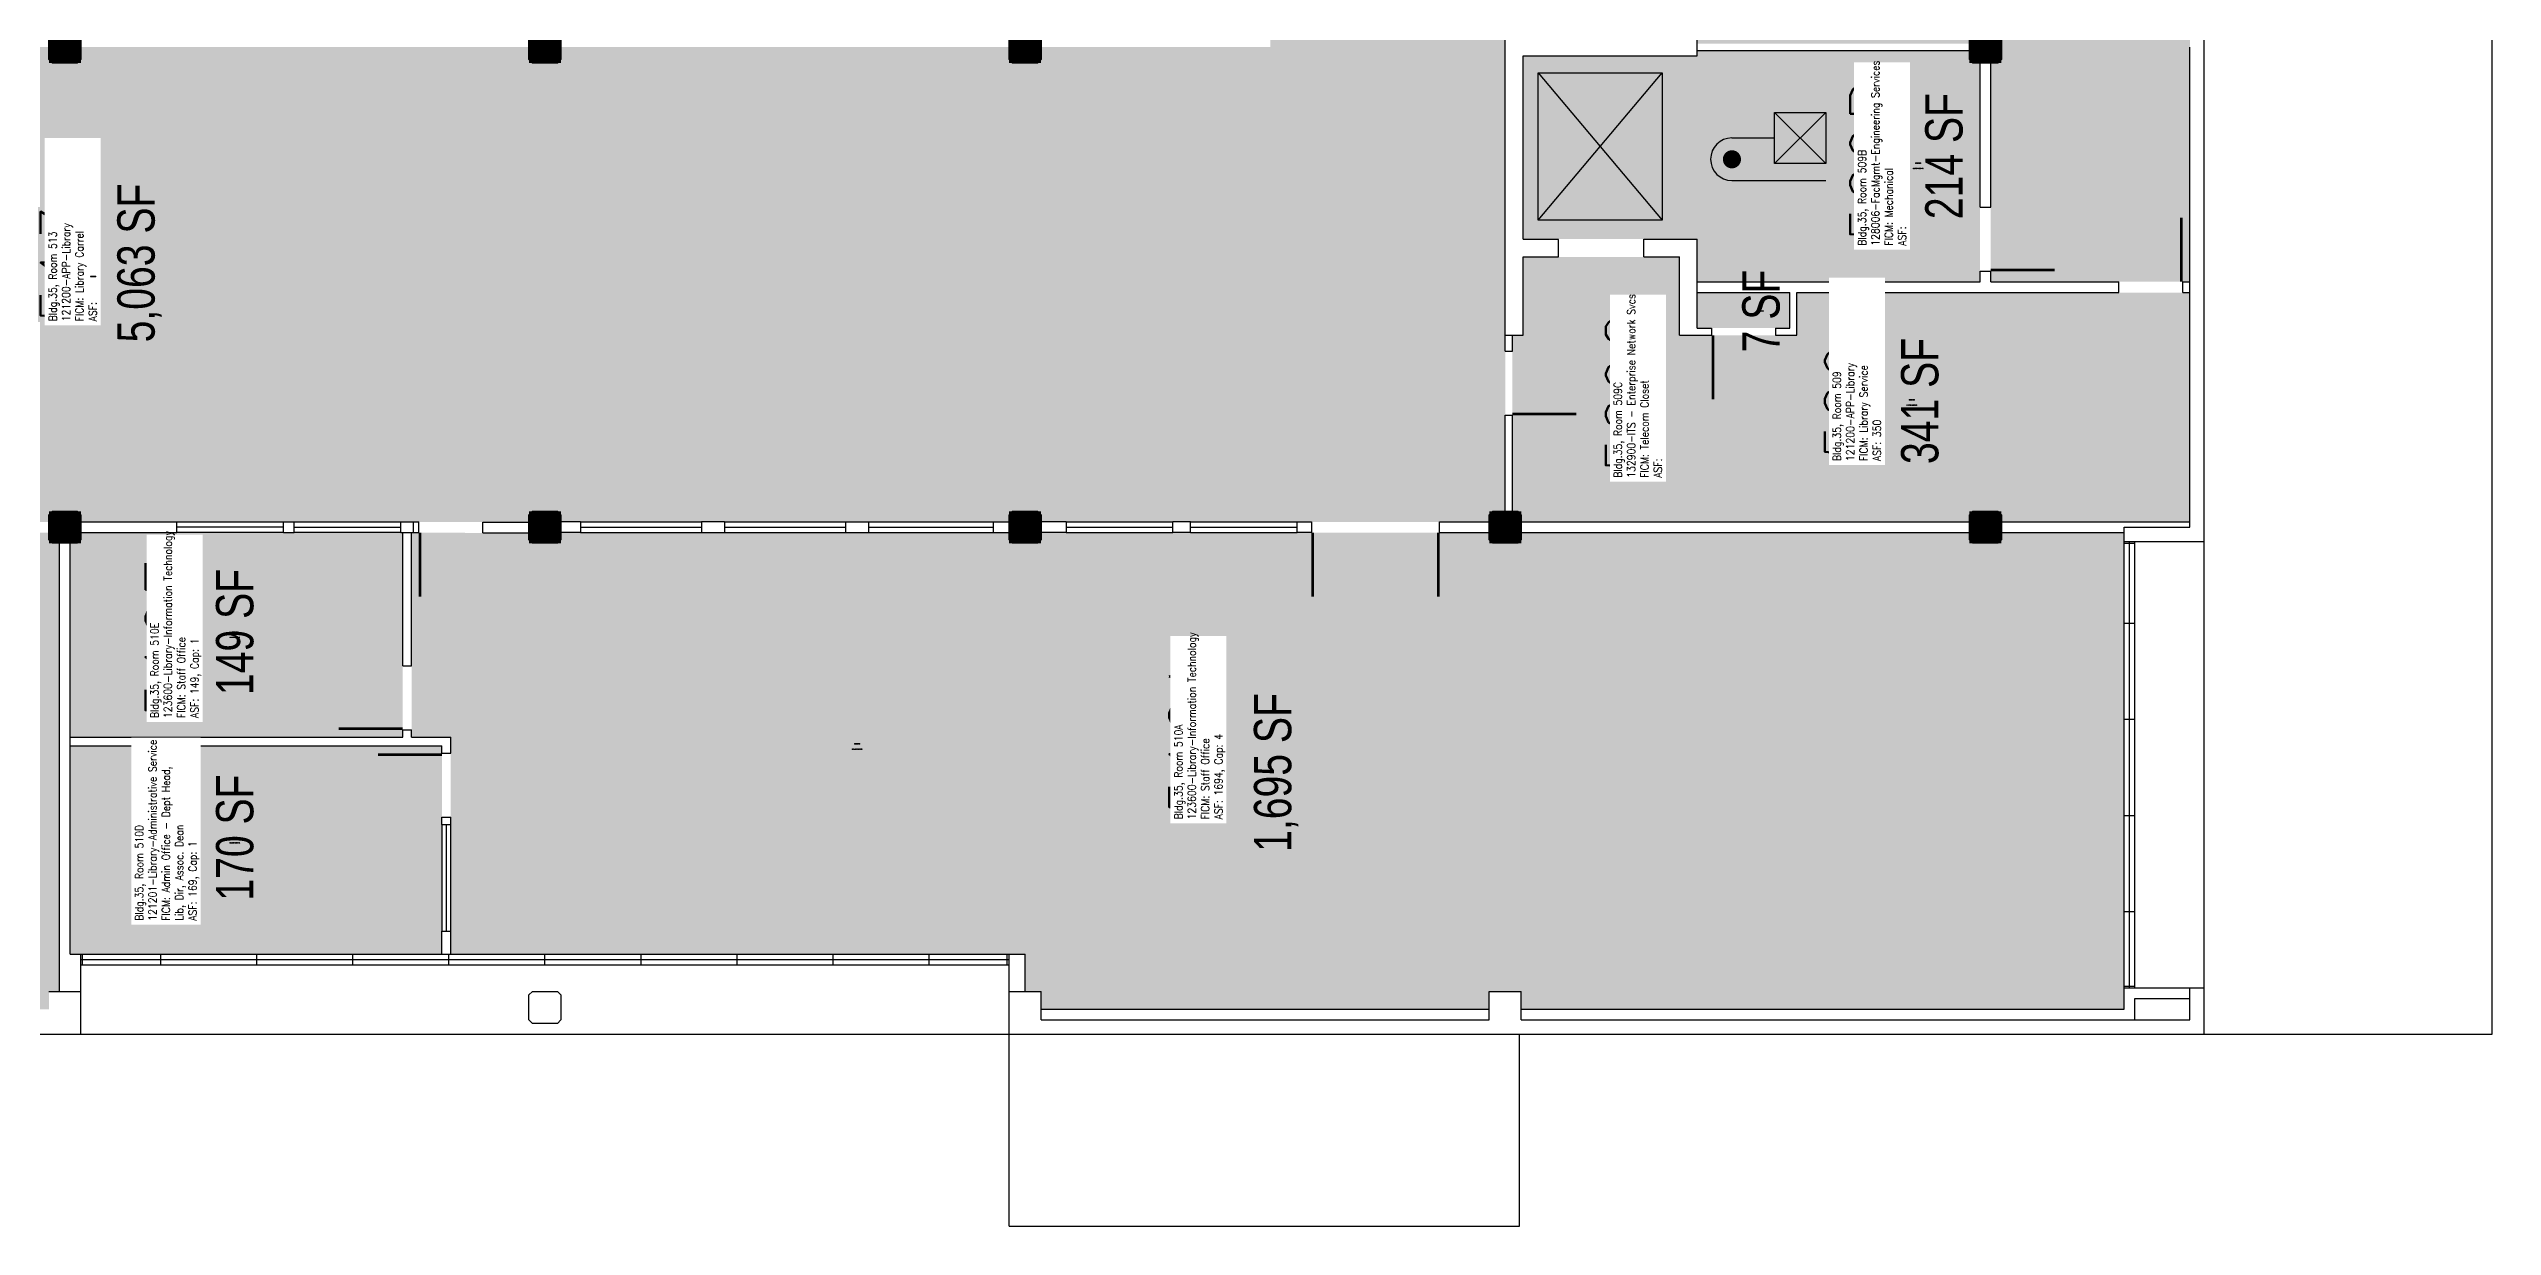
# Model space of a CAD drawing. Header units: inches. Extents: x 0 to 3255, y 0 to 2553.
# Drawn here: x 1881 to 3255, y 147 to 809 of the extents above; entities that cross this region are included whole.
import ezdxf
from ezdxf.enums import TextEntityAlignment as Align

# ---------------------------------------------------------------- set-up
doc = ezdxf.new("R2010")
doc.units = ezdxf.units.IN
doc.header["$LTSCALE"] = 10
doc.header["$MEASUREMENT"] = 0
doc.layers.get('0').update_dxf_attribs({"linetype": 'CONTINUOUS'})
for name, color, linetype in [('A-DOOR', 2, 'CONTINUOUS'), ('A-FLOR', 3, 'CONTINUOUS'), ('A-GLAZ', 1, 'CONTINUOUS'), ('A-GLAZ-SILL', 2, 'CONTINUOUS'), ('A-IDEN-CNUM', 7, 'CONTINUOUS'), ('A-IDEN-ICON', 4, 'CONTINUOUS'), ('A-IDEN-RNUM', 7, 'CONTINUOUS'), ('A-IDEN-SNUM', 4, 'CONTINUOUS'), ('A-IDEN-VNUM', 4, 'CONTINUOUS'), ('A-ROOF', 2, 'CONTINUOUS'), ('A-SWAL', 5, 'CONTINUOUS'), ('A-WALL', 5, 'CONTINUOUS'), ('A-WALL-PATT', 7, 'CONTINUOUS'), ('AREA-TEXT', 3, 'CONTINUOUS'), ('Rooms-Category-Color', 7, 'CONTINUOUS'), ('Rooms-College-Color', 7, 'CONTINUOUS'), ('Rooms-Department-Color', 7, 'CONTINUOUS'), ('Rooms-Division-Color', 7, 'CONTINUOUS'), ('Rooms-Information', 7, 'CONTINUOUS')]:
    doc.layers.add(name, color=color, linetype=linetype)
doc.styles.add('AREA', font='arial.ttf', dxfattribs={"width": 0.75, "height": 21})
doc.styles.add('ROOMSNUMBER', font='TXT.SHX', dxfattribs={"height": 0.03})
doc.styles.add('ROOMVNUMBER', font='simplex.shx', dxfattribs={"width": 0.85})

# ---------------------------------------------------------------- blocks, each defined once
blk = doc.blocks.new('CPELEV')
for p, q in [((-0.035, 0.03), (-0.035, -0.08)), ((0.015, 0.03), (0.015, -0.02)), ((0.045, -0.08), (-0.015, -0.02)), ((-0.015, -0.08), (0.045, -0.02)), ((-0.015, -0.02), (0.045, -0.02)), ((-0.015, -0.08), (-0.015, -0.02)), ((0.045, -0.02), (0.045, -0.08)), ((0.045, -0.08), (-0.015, -0.08))]:
    blk.add_line(p, q)
at = {"const_width": 0.0106}
blk.add_lwpolyline([(-0.0153, 0.03, 1), (-0.0047, 0.03, 1)], format="xyb", close=True, dxfattribs=at)
blk.add_arc((-0.01, 0.03), 0.025, 0, 180)
blk = doc.blocks.new('COL')
at = {"layer": 'A-SWAL'}
blk.add_lwpolyline([(9, 7), (9, -7), (7, -9), (-7, -9), (-9, -7), (-9, 7), (-7, 9), (7, 9)], close=True, dxfattribs=at)
at = {"layer": 'A-WALL-PATT', "const_width": 18}
blk.add_lwpolyline([(0, 9), (0, -9)], dxfattribs=at)

msp = doc.modelspace()

# ---------------------------------------------------------------- hatches: boundary and pattern name
at = {"layer": 'Rooms-Category-Color', "true_color": 0xadadad}
for points in [[(2706, 1635), (2706, 1881), (2961, 1881), (2979, 1881), (2979, 1887), (3085, 1887), (3085, 1635), (3085, 1341), (3085, 810), (3085, 678), (3081, 678), (3045, 678), (2973, 678), (2973, 684), (2973, 720), (2973, 812), (2808, 812), (2808, 972), (2798, 972), (2798, 962), (2798, 815), (2710, 815), (2706, 815), (2706, 1458), (2710, 1458), (2710, 1468), (2710, 1610), (2808, 1610), (2808, 1627), (2808, 1633), (2808, 1635), (2710, 1635)], [(2808, 808), (2967, 808), (2967, 720), (2967, 684), (2967, 678), (2808, 678), (2808, 702), (2798, 702), (2778, 702), (2730, 702), (2710, 702), (2710, 805), (2798, 805), (2808, 805)], [(2808, 652), (2860, 652), (2860, 672), (2808, 672)]]:
    msp.add_hatch(color=253, dxfattribs=at).paths.add_polyline_path(points)
at = {"layer": 'Rooms-Category-Color', "true_color": 0x99d7b2}
for points in [[(810, 1078), (648, 1078), (636, 1078), (590, 1078), (590, 1089), (588, 1089), (552, 1089), (495, 1089), (495, 1078), (489, 1078), (487, 1078), (485, 1078), (449, 1078), (438, 1078), (432, 1078), (402, 1078), (396, 1078), (378, 1078), (378, 1044), (378, 1026), (378, 996), (378, 990), (378, 972), (431, 972), (467, 972), (810, 972), (810, 816.1), (810, 789), (810, 753), (810, 543), (1083, 543), (1185, 543), (1191, 543), (1470, 543), (1506, 543), (1611, 543), (1617, 543), (1629, 543), (1631, 543), (1632, 543), (1667, 543), (1668, 543), (1790, 543), (1826, 543), (1881, 543), (1881, 549), (1899, 549), (1899, 543), (2151, 543), (2151, 549), (2169, 549), (2169, 543), (2421, 543), (2421, 549), (2439, 549), (2439, 543), (2691, 543), (2691, 549), (2700, 549), (2700, 603), (2700, 611), (2700, 613), (2700, 639), (2700, 647), (2700, 648), (2700, 649), (2700, 672), (2700, 678), (2700, 815), (2700, 972), (2700, 1458), (2700, 1620), (2700, 1650), (2568, 1650), (2568, 810), (2460, 810), (2433, 810), (2427, 810), (2352, 810), (2328, 810), (2325, 810), (2322, 810), (2319, 810), (2316, 810), (2223, 810), (2163, 810), (2157, 810), (2055, 810), (2049, 810), (1893, 810), (1887, 810), (1881, 810), (1629, 810), (1623, 810), (1623, 678), (1623, 672), (1617, 672), (1611, 672), (1575, 672), (1509, 672), (1395, 672), (1359, 672), (1350, 672), (1341, 672), (1324.3, 672), (1305, 672), (1185, 672), (1125, 672), (1089, 672), (1077, 672), (1023, 672), (915, 672), (915, 816), (915, 821), (915, 857), (915, 1034), (915, 1070), (915, 1083), (1050, 1083), (1050, 1566), (1050, 1650), (810, 1650), (810, 1461), (810, 1458), (810, 1404), (810, 1368), (810, 1350), (810, 1305.5), (810, 1263.5), (810, 1188.6), (810, 1146.6)], [(3085, 672), (3081, 672), (2864, 672), (2864, 648), (2798, 648), (2798, 692), (2778, 692), (2730, 692), (2710, 692), (2710, 648), (2704, 648), (2704, 639), (2704, 603), (2704, 549), (2707, 549), (2709, 547), (2709, 543), (2808, 543), (2961, 543), (2961, 547), (2963, 549), (2977, 549), (2979, 547), (2979, 543), (3085, 543)], [(1887, 531), (1883, 531), (1881, 533), (1881, 537), (1826, 537), (1790, 537), (1785, 537), (1779, 537), (1668, 537), (1667, 537), (1632, 537), (1631, 537), (1629, 537), (1623, 537), (1617, 537), (1611, 537), (1506, 537), (1470, 537), (1407, 537), (1407, 447), (1518.5, 447), (1518.5, 300), (1615, 300), (1623, 300), (1623, 279), (1625, 279), (1629, 279), (1629, 269), (1779, 269), (1785, 269), (1881, 269), (1881, 279), (1887, 279), (1887, 299)]]:
    msp.add_hatch(color=253, dxfattribs=at).paths.add_polyline_path(points)
at = {"layer": 'Rooms-Category-Color', "true_color": 0xfa9ba3}
for points in [[(2080, 537), (1899, 537), (1899, 533), (1897, 531), (1893, 531), (1893, 422), (2080, 422)], [(2709, 279), (2709, 269), (3048, 269), (3048, 281), (3048, 532), (3048, 537), (2979, 537), (2979, 533), (2977, 531), (2963, 531), (2961, 533), (2961, 537), (2709, 537), (2709, 533), (2707, 531), (2693, 531), (2691, 533), (2691, 537), (2655, 537), (2550, 537), (2439, 537), (2439, 533), (2437, 531), (2423, 531), (2421, 533), (2421, 537), (2169, 537), (2169, 533), (2167, 531), (2153, 531), (2151, 533), (2151, 536.8), (2125.1, 536.8), (2089.1, 537), (2085, 537), (2085, 462), (2085, 426), (2085, 422), (2107, 422), (2107, 413), (2107, 377), (2107, 372.9), (2107, 312.9), (2107, 300), (2421, 300), (2430, 300), (2430, 279), (2439, 279), (2439, 269), (2691, 269), (2691, 279)], [(2102, 417), (1893, 417), (1893, 300), (2102, 300)]]:
    msp.add_hatch(color=241, dxfattribs=at).paths.add_polyline_path(points)
at = {"layer": 'Rooms-College-Color', "true_color": 0xadadad}
for points in [[(2706, 1635), (2706, 1881), (2961, 1881), (2979, 1881), (2979, 1887), (3085, 1887), (3085, 1635), (3085, 1341), (3085, 810), (3085, 678), (3081, 678), (3045, 678), (2973, 678), (2973, 684), (2973, 720), (2973, 812), (2808, 812), (2808, 972), (2798, 972), (2798, 962), (2798, 815), (2710, 815), (2706, 815), (2706, 1458), (2710, 1458), (2710, 1468), (2710, 1610), (2808, 1610), (2808, 1627), (2808, 1633), (2808, 1635), (2710, 1635)], [(810, 1078), (648, 1078), (636, 1078), (590, 1078), (590, 1089), (588, 1089), (552, 1089), (495, 1089), (495, 1078), (489, 1078), (487, 1078), (485, 1078), (449, 1078), (438, 1078), (432, 1078), (402, 1078), (396, 1078), (378, 1078), (378, 1044), (378, 1026), (378, 996), (378, 990), (378, 972), (431, 972), (467, 972), (810, 972), (810, 816.1), (810, 789), (810, 753), (810, 543), (1083, 543), (1185, 543), (1191, 543), (1470, 543), (1506, 543), (1611, 543), (1617, 543), (1629, 543), (1631, 543), (1632, 543), (1667, 543), (1668, 543), (1790, 543), (1826, 543), (1881, 543), (1881, 549), (1899, 549), (1899, 543), (2151, 543), (2151, 549), (2169, 549), (2169, 543), (2421, 543), (2421, 549), (2439, 549), (2439, 543), (2691, 543), (2691, 549), (2700, 549), (2700, 603), (2700, 611), (2700, 613), (2700, 639), (2700, 647), (2700, 648), (2700, 649), (2700, 672), (2700, 678), (2700, 815), (2700, 972), (2700, 1458), (2700, 1620), (2700, 1650), (2568, 1650), (2568, 810), (2460, 810), (2433, 810), (2427, 810), (2352, 810), (2328, 810), (2325, 810), (2322, 810), (2319, 810), (2316, 810), (2223, 810), (2163, 810), (2157, 810), (2055, 810), (2049, 810), (1893, 810), (1887, 810), (1881, 810), (1629, 810), (1623, 810), (1623, 678), (1623, 672), (1617, 672), (1611, 672), (1575, 672), (1509, 672), (1395, 672), (1359, 672), (1350, 672), (1341, 672), (1324.3, 672), (1305, 672), (1185, 672), (1125, 672), (1089, 672), (1077, 672), (1023, 672), (915, 672), (915, 816), (915, 821), (915, 857), (915, 1034), (915, 1070), (915, 1083), (1050, 1083), (1050, 1566), (1050, 1650), (810, 1650), (810, 1461), (810, 1458), (810, 1404), (810, 1368), (810, 1350), (810, 1305.5), (810, 1263.5), (810, 1188.6), (810, 1146.6)], [(2808, 808), (2967, 808), (2967, 720), (2967, 684), (2967, 678), (2808, 678), (2808, 702), (2798, 702), (2778, 702), (2730, 702), (2710, 702), (2710, 805), (2798, 805), (2808, 805)], [(2808, 652), (2860, 652), (2860, 672), (2808, 672)]]:
    msp.add_hatch(color=253, dxfattribs=at).paths.add_polyline_path(points)
at = {"layer": 'Rooms-College-Color', "true_color": 0x80bc67}
for points in [[(3085, 672), (3081, 672), (2864, 672), (2864, 648), (2798, 648), (2798, 692), (2778, 692), (2730, 692), (2710, 692), (2710, 648), (2704, 648), (2704, 639), (2704, 603), (2704, 549), (2707, 549), (2709, 547), (2709, 543), (2808, 543), (2961, 543), (2961, 547), (2963, 549), (2977, 549), (2979, 547), (2979, 543), (3085, 543)], [(1887, 531), (1883, 531), (1881, 533), (1881, 537), (1826, 537), (1790, 537), (1785, 537), (1779, 537), (1668, 537), (1667, 537), (1632, 537), (1631, 537), (1629, 537), (1623, 537), (1617, 537), (1611, 537), (1506, 537), (1470, 537), (1407, 537), (1407, 447), (1518.5, 447), (1518.5, 300), (1615, 300), (1623, 300), (1623, 279), (1625, 279), (1629, 279), (1629, 269), (1779, 269), (1785, 269), (1881, 269), (1881, 279), (1887, 279), (1887, 299)], [(2080, 537), (1899, 537), (1899, 533), (1897, 531), (1893, 531), (1893, 422), (2080, 422)], [(2709, 279), (2709, 269), (3048, 269), (3048, 281), (3048, 532), (3048, 537), (2979, 537), (2979, 533), (2977, 531), (2963, 531), (2961, 533), (2961, 537), (2709, 537), (2709, 533), (2707, 531), (2693, 531), (2691, 533), (2691, 537), (2655, 537), (2550, 537), (2439, 537), (2439, 533), (2437, 531), (2423, 531), (2421, 533), (2421, 537), (2169, 537), (2169, 533), (2167, 531), (2153, 531), (2151, 533), (2151, 536.8), (2125.1, 536.8), (2089.1, 537), (2085, 537), (2085, 462), (2085, 426), (2085, 422), (2107, 422), (2107, 413), (2107, 377), (2107, 372.9), (2107, 312.9), (2107, 300), (2421, 300), (2430, 300), (2430, 279), (2439, 279), (2439, 269), (2691, 269), (2691, 279)], [(2102, 417), (1893, 417), (1893, 300), (2102, 300)]]:
    msp.add_hatch(color=83, dxfattribs=at).paths.add_polyline_path(points)
at = {"layer": 'Rooms-Department-Color', "true_color": 0xacacac}
for points in [[(2706, 1635), (2706, 1881), (2961, 1881), (2979, 1881), (2979, 1887), (3085, 1887), (3085, 1635), (3085, 1341), (3085, 810), (3085, 678), (3081, 678), (3045, 678), (2973, 678), (2973, 684), (2973, 720), (2973, 812), (2808, 812), (2808, 972), (2798, 972), (2798, 962), (2798, 815), (2710, 815), (2706, 815), (2706, 1458), (2710, 1458), (2710, 1468), (2710, 1610), (2808, 1610), (2808, 1627), (2808, 1633), (2808, 1635), (2710, 1635)], [(2808, 808), (2967, 808), (2967, 720), (2967, 684), (2967, 678), (2808, 678), (2808, 702), (2798, 702), (2778, 702), (2730, 702), (2710, 702), (2710, 805), (2798, 805), (2808, 805)], [(2808, 652), (2860, 652), (2860, 672), (2808, 672)]]:
    msp.add_hatch(color=253, dxfattribs=at).paths.add_polyline_path(points)
at = {"layer": 'Rooms-Department-Color', "true_color": 0x62f98f}
for points in [[(810, 1078), (648, 1078), (636, 1078), (590, 1078), (590, 1089), (588, 1089), (552, 1089), (495, 1089), (495, 1078), (489, 1078), (487, 1078), (485, 1078), (449, 1078), (438, 1078), (432, 1078), (402, 1078), (396, 1078), (378, 1078), (378, 1044), (378, 1026), (378, 996), (378, 990), (378, 972), (431, 972), (467, 972), (810, 972), (810, 816.1), (810, 789), (810, 753), (810, 543), (1083, 543), (1185, 543), (1191, 543), (1470, 543), (1506, 543), (1611, 543), (1617, 543), (1629, 543), (1631, 543), (1632, 543), (1667, 543), (1668, 543), (1790, 543), (1826, 543), (1881, 543), (1881, 549), (1899, 549), (1899, 543), (2151, 543), (2151, 549), (2169, 549), (2169, 543), (2421, 543), (2421, 549), (2439, 549), (2439, 543), (2691, 543), (2691, 549), (2700, 549), (2700, 603), (2700, 611), (2700, 613), (2700, 639), (2700, 647), (2700, 648), (2700, 649), (2700, 672), (2700, 678), (2700, 815), (2700, 972), (2700, 1458), (2700, 1620), (2700, 1650), (2568, 1650), (2568, 810), (2460, 810), (2433, 810), (2427, 810), (2352, 810), (2328, 810), (2325, 810), (2322, 810), (2319, 810), (2316, 810), (2223, 810), (2163, 810), (2157, 810), (2055, 810), (2049, 810), (1893, 810), (1887, 810), (1881, 810), (1629, 810), (1623, 810), (1623, 678), (1623, 672), (1617, 672), (1611, 672), (1575, 672), (1509, 672), (1395, 672), (1359, 672), (1350, 672), (1341, 672), (1324.3, 672), (1305, 672), (1185, 672), (1125, 672), (1089, 672), (1077, 672), (1023, 672), (915, 672), (915, 816), (915, 821), (915, 857), (915, 1034), (915, 1070), (915, 1083), (1050, 1083), (1050, 1566), (1050, 1650), (810, 1650), (810, 1461), (810, 1458), (810, 1404), (810, 1368), (810, 1350), (810, 1305.5), (810, 1263.5), (810, 1188.6), (810, 1146.6)], [(3085, 672), (3081, 672), (2864, 672), (2864, 648), (2798, 648), (2798, 692), (2778, 692), (2730, 692), (2710, 692), (2710, 648), (2704, 648), (2704, 639), (2704, 603), (2704, 549), (2707, 549), (2709, 547), (2709, 543), (2808, 543), (2961, 543), (2961, 547), (2963, 549), (2977, 549), (2979, 547), (2979, 543), (3085, 543)], [(1887, 531), (1883, 531), (1881, 533), (1881, 537), (1826, 537), (1790, 537), (1785, 537), (1779, 537), (1668, 537), (1667, 537), (1632, 537), (1631, 537), (1629, 537), (1623, 537), (1617, 537), (1611, 537), (1506, 537), (1470, 537), (1407, 537), (1407, 447), (1518.5, 447), (1518.5, 300), (1615, 300), (1623, 300), (1623, 279), (1625, 279), (1629, 279), (1629, 269), (1779, 269), (1785, 269), (1881, 269), (1881, 279), (1887, 279), (1887, 299)], [(2080, 537), (1899, 537), (1899, 533), (1897, 531), (1893, 531), (1893, 422), (2080, 422)], [(2709, 279), (2709, 269), (3048, 269), (3048, 281), (3048, 532), (3048, 537), (2979, 537), (2979, 533), (2977, 531), (2963, 531), (2961, 533), (2961, 537), (2709, 537), (2709, 533), (2707, 531), (2693, 531), (2691, 533), (2691, 537), (2655, 537), (2550, 537), (2439, 537), (2439, 533), (2437, 531), (2423, 531), (2421, 533), (2421, 537), (2169, 537), (2169, 533), (2167, 531), (2153, 531), (2151, 533), (2151, 536.8), (2125.1, 536.8), (2089.1, 537), (2085, 537), (2085, 462), (2085, 426), (2085, 422), (2107, 422), (2107, 413), (2107, 377), (2107, 372.9), (2107, 312.9), (2107, 300), (2421, 300), (2430, 300), (2430, 279), (2439, 279), (2439, 269), (2691, 269), (2691, 279)], [(2102, 417), (1893, 417), (1893, 300), (2102, 300)]]:
    msp.add_hatch(color=91, dxfattribs=at).paths.add_polyline_path(points)
at = {"layer": 'Rooms-Division-Color', "true_color": 0xadadad}
for points in [[(2706, 1635), (2706, 1881), (2961, 1881), (2979, 1881), (2979, 1887), (3085, 1887), (3085, 1635), (3085, 1341), (3085, 810), (3085, 678), (3081, 678), (3045, 678), (2973, 678), (2973, 684), (2973, 720), (2973, 812), (2808, 812), (2808, 972), (2798, 972), (2798, 962), (2798, 815), (2710, 815), (2706, 815), (2706, 1458), (2710, 1458), (2710, 1468), (2710, 1610), (2808, 1610), (2808, 1627), (2808, 1633), (2808, 1635), (2710, 1635)], [(2808, 808), (2967, 808), (2967, 720), (2967, 684), (2967, 678), (2808, 678), (2808, 702), (2798, 702), (2778, 702), (2730, 702), (2710, 702), (2710, 805), (2798, 805), (2808, 805)], [(2808, 652), (2860, 652), (2860, 672), (2808, 672)]]:
    msp.add_hatch(color=253, dxfattribs=at).paths.add_polyline_path(points)
at = {"layer": 'Rooms-Division-Color', "true_color": 0x62f98f}
for points in [[(810, 1078), (648, 1078), (636, 1078), (590, 1078), (590, 1089), (588, 1089), (552, 1089), (495, 1089), (495, 1078), (489, 1078), (487, 1078), (485, 1078), (449, 1078), (438, 1078), (432, 1078), (402, 1078), (396, 1078), (378, 1078), (378, 1044), (378, 1026), (378, 996), (378, 990), (378, 972), (431, 972), (467, 972), (810, 972), (810, 816.1), (810, 789), (810, 753), (810, 543), (1083, 543), (1185, 543), (1191, 543), (1470, 543), (1506, 543), (1611, 543), (1617, 543), (1629, 543), (1631, 543), (1632, 543), (1667, 543), (1668, 543), (1790, 543), (1826, 543), (1881, 543), (1881, 549), (1899, 549), (1899, 543), (2151, 543), (2151, 549), (2169, 549), (2169, 543), (2421, 543), (2421, 549), (2439, 549), (2439, 543), (2691, 543), (2691, 549), (2700, 549), (2700, 603), (2700, 611), (2700, 613), (2700, 639), (2700, 647), (2700, 648), (2700, 649), (2700, 672), (2700, 678), (2700, 815), (2700, 972), (2700, 1458), (2700, 1620), (2700, 1650), (2568, 1650), (2568, 810), (2460, 810), (2433, 810), (2427, 810), (2352, 810), (2328, 810), (2325, 810), (2322, 810), (2319, 810), (2316, 810), (2223, 810), (2163, 810), (2157, 810), (2055, 810), (2049, 810), (1893, 810), (1887, 810), (1881, 810), (1629, 810), (1623, 810), (1623, 678), (1623, 672), (1617, 672), (1611, 672), (1575, 672), (1509, 672), (1395, 672), (1359, 672), (1350, 672), (1341, 672), (1324.3, 672), (1305, 672), (1185, 672), (1125, 672), (1089, 672), (1077, 672), (1023, 672), (915, 672), (915, 816), (915, 821), (915, 857), (915, 1034), (915, 1070), (915, 1083), (1050, 1083), (1050, 1566), (1050, 1650), (810, 1650), (810, 1461), (810, 1458), (810, 1404), (810, 1368), (810, 1350), (810, 1305.5), (810, 1263.5), (810, 1188.6), (810, 1146.6)], [(3085, 672), (3081, 672), (2864, 672), (2864, 648), (2798, 648), (2798, 692), (2778, 692), (2730, 692), (2710, 692), (2710, 648), (2704, 648), (2704, 639), (2704, 603), (2704, 549), (2707, 549), (2709, 547), (2709, 543), (2808, 543), (2961, 543), (2961, 547), (2963, 549), (2977, 549), (2979, 547), (2979, 543), (3085, 543)], [(1887, 531), (1883, 531), (1881, 533), (1881, 537), (1826, 537), (1790, 537), (1785, 537), (1779, 537), (1668, 537), (1667, 537), (1632, 537), (1631, 537), (1629, 537), (1623, 537), (1617, 537), (1611, 537), (1506, 537), (1470, 537), (1407, 537), (1407, 447), (1518.5, 447), (1518.5, 300), (1615, 300), (1623, 300), (1623, 279), (1625, 279), (1629, 279), (1629, 269), (1779, 269), (1785, 269), (1881, 269), (1881, 279), (1887, 279), (1887, 299)], [(2080, 537), (1899, 537), (1899, 533), (1897, 531), (1893, 531), (1893, 422), (2080, 422)], [(2709, 279), (2709, 269), (3048, 269), (3048, 281), (3048, 532), (3048, 537), (2979, 537), (2979, 533), (2977, 531), (2963, 531), (2961, 533), (2961, 537), (2709, 537), (2709, 533), (2707, 531), (2693, 531), (2691, 533), (2691, 537), (2655, 537), (2550, 537), (2439, 537), (2439, 533), (2437, 531), (2423, 531), (2421, 533), (2421, 537), (2169, 537), (2169, 533), (2167, 531), (2153, 531), (2151, 533), (2151, 536.8), (2125.1, 536.8), (2089.1, 537), (2085, 537), (2085, 462), (2085, 426), (2085, 422), (2107, 422), (2107, 413), (2107, 377), (2107, 372.9), (2107, 312.9), (2107, 300), (2421, 300), (2430, 300), (2430, 279), (2439, 279), (2439, 269), (2691, 269), (2691, 279)], [(2102, 417), (1893, 417), (1893, 300), (2102, 300)]]:
    msp.add_hatch(color=91, dxfattribs=at).paths.add_polyline_path(points)

# ---------------------------------------------------------------- linework, layer by layer
at = {"layer": 'A-DOOR'}
for points in [[(2973, 684.7, 1.5, 1.5, 0), (3009, 684.7, 0, 0, 0), (3009, 685.5, 0, 0, 0.414214), (2971.5, 720, 0, 0, 0.414214)], [(3080.3, 678, 1.5, 1.5, 0), (3080.3, 714, 0, 0, 0), (3079.5, 714, 0, 0, 0.414214), (3045, 676.5, 0, 0, 0.414214)], [(2816.8, 648, 1.5, 1.5, 0), (2816.8, 612, 0, 0, 0), (2817.5, 612, 0, 0, 0.414214), (2852, 649.5, 0, 0, 0.414214)], [(2704, 603.7, 1.5, 1.5, 0), (2740, 603.7, 0, 0, 0), (2740, 604.5, 0, 0, 0.414214), (2702.5, 639, 0, 0, 0.414214)], [(2089.8, 537, 1.5, 1.5, 0), (2089.8, 501, 0, 0, 0), (2090.5, 501, 0, 0, 0.414214), (2125, 538.5, 0, 0, 0.414214)], [(2591.8, 537, 1.5, 1.5, 0), (2591.8, 501, 0, 0, 0), (2592.5, 501, 0, 0, 0.402069), (2627, 537, 0, 0, 0.414214)], [(2662.3, 537, 1.5, 1.5, 0), (2662.3, 501, 0, 0, 0), (2661.5, 501, 0, 0, -0.402069), (2627, 537, 0, 0, -0.414214)], [(2079.9, 426.7, 1.5, 1.5, 0), (2043.9, 426.7, 0, 0, 0), (2043.9, 427.5, 0, 0, -0.414214), (2081.4, 462, 0, 0, -0.414214)], [(2102, 412.2, 1.5, 1.5, 0), (2066, 412.2, 0, 0, 0), (2066, 411.5, 0, 0, 0.414214), (2103.5, 377, 0, 0, 0.414214)]]:
    msp.add_lwpolyline(points, format="xyseb", dxfattribs=at)
at = {"layer": 'A-FLOR'}
for p, q in [((2718.5, 795.6), (2788.3, 795.6)), ((2718.5, 712.7), (2718.5, 795.6)), ((2718.5, 795.6), (2788.3, 712.7)), ((2718.5, 712.7), (2788.3, 795.6)), ((2788.3, 795.6), (2788.3, 712.7)), ((2788.3, 712.7), (2718.5, 712.7)), ((3093, 281), (3093, 532))]:
    msp.add_line(p, q, dxfattribs=at)
at = {"layer": 'A-GLAZ'}
for p, q in [((2013, 540), (1953, 540)), ((2019, 540), (2079, 540)), ((2180, 540), (2248, 540)), ((2261, 540), (2329, 540)), ((2342, 540), (2412, 540)), ((2453, 540), (2513, 540)), ((2523, 540), (2583, 540)), ((3048, 531), (3054, 531)), ((3051, 281), (3051, 532)), ((3048, 486), (3054, 486)), ((3048, 432), (3054, 432)), ((2104.5, 372.9), (2104.5, 312.9)), ((3048, 378), (3054, 378)), ((3048, 324), (3054, 324)), ((1899, 297), (2421, 297)), ((1900, 294), (1900, 300)), ((1944, 294), (1944, 300)), ((1998, 294), (1998, 300)), ((2052, 294), (2052, 300)), ((2106, 294), (2106, 300)), ((2160, 294), (2160, 300)), ((2214, 294), (2214, 300)), ((2268, 294), (2268, 300)), ((2322, 294), (2322, 300)), ((2376, 294), (2376, 300)), ((2420, 294), (2420, 300)), ((3048, 282), (3054, 282))]:
    msp.add_line(p, q, dxfattribs=at)
at = {"layer": 'A-GLAZ-SILL', "ltscale": 1.5}
for p, q in [((1953, 543), (2013, 543)), ((2013, 537), (1953, 537)), ((2019, 543), (2079, 543)), ((2079, 537), (2019, 537))]:
    msp.add_line(p, q, dxfattribs=at)
at = {"layer": 'A-GLAZ-SILL'}
for p, q in [((2180, 543), (2248, 543)), ((2180, 537), (2248, 537)), ((2261, 543), (2329, 543)), ((2261, 537), (2329, 537)), ((2342, 543), (2412, 543)), ((2342, 537), (2412, 537)), ((2453, 543), (2513, 543)), ((2453, 537), (2513, 537)), ((2523, 543), (2583, 543)), ((2523, 537), (2583, 537)), ((3048, 281), (3048, 532)), ((3054, 281), (3054, 532)), ((2102, 372.9), (2102, 312.9)), ((2107, 312.9), (2107, 372.9)), ((1899, 300), (2421, 300)), ((1899, 294), (2421, 294))]:
    msp.add_line(p, q, dxfattribs=at)
at = {"layer": 'A-ROOF'}
for p, q in [((3255, 255), (3255, 1635)), ((1899, 255), (2422, 255)), ((2421, 147), (2421, 255)), ((2708, 147), (2708, 255)), ((3093, 255), (3255, 255)), ((2421, 147), (2708, 147))]:
    msp.add_line(p, q, dxfattribs=at)
at = {"layer": 'A-WALL'}
for p, q in [((3093, 532), (3093, 1887)), ((2808, 805), (2808, 972)), ((2700, 648), (2700, 815)), ((2710, 702), (2710, 805)), ((2710, 805), (2808, 805)), ((2808, 808), (2961, 808)), ((2967, 720), (2967, 801)), ((2973, 720), (2973, 801)), ((3085, 540), (3085, 810)), ((2967, 720), (2973, 720)), ((2710, 702), (2730, 702)), ((2730, 692), (2730, 701.8)), ((2778, 702), (2808, 702)), ((2778, 692), (2778, 702)), ((2808, 652), (2808, 702)), ((2710, 648), (2710, 692)), ((2710, 692), (2730, 692)), ((2778, 692), (2798, 692)), ((2798, 648), (2798, 692)), ((2808, 678), (2967, 678)), ((2967, 684), (2973, 684)), ((2967, 678), (2967, 684)), ((2973, 678), (2973, 684)), ((2973, 678), (3045, 678)), ((3045, 672), (3045, 678)), ((3081, 672), (3081, 678)), ((3081, 678), (3085, 678)), ((2808, 672), (2860, 672)), ((2860, 652), (2860, 672)), ((2864, 672), (3045, 672)), ((2864, 648), (2864, 672)), ((3081, 672), (3085, 672)), ((2700, 648), (2710, 648)), ((2700, 639), (2700, 648)), ((2704, 639), (2704, 648)), ((2798, 648), (2808, 648)), ((2808, 652), (2816, 652)), ((2808, 648), (2816, 648)), ((2816, 652), (2816, 648)), ((2852, 652), (2852, 648)), ((2852, 652), (2860, 652)), ((2852, 648), (2864, 648)), ((2700, 639), (2704, 639)), ((2700, 603), (2704, 603)), ((2700, 549), (2700, 603)), ((2704, 549), (2704, 603)), ((1899, 543), (1905, 543)), ((1899, 537), (1905, 537)), ((1905, 543), (1953, 543)), ((1905, 537), (1953, 537)), ((1953, 537), (1953, 543)), ((2013, 537), (2013, 543)), ((2013, 543), (2019, 543)), ((2013, 537), (2019, 537)), ((2019, 537), (2019, 543)), ((2079, 537), (2079, 543)), ((2079, 543), (2089.1, 543)), ((2079, 537), (2089.1, 537)), ((2080, 462), (2080, 537)), ((2085, 462), (2085, 537)), ((2086, 537), (2086, 543)), ((2089.1, 537), (2089.1, 543)), ((2125.1, 542.8), (2151, 542.8)), ((2125.1, 536.8), (2125.1, 542.8)), ((2125.1, 536.8), (2151, 536.8)), ((2180, 543), (2169, 543)), ((2180, 537), (2169, 537)), ((2180, 543), (2180, 537)), ((2261, 543), (2248, 543)), ((2248, 543), (2248, 537)), ((2248, 537), (2261, 537)), ((2261, 543), (2261, 537)), ((2329, 543), (2342, 543)), ((2329, 543), (2329, 537)), ((2329, 537), (2342, 537)), ((2342, 543), (2342, 537)), ((2412, 543), (2412, 537)), ((2412, 543), (2421, 543)), ((2412, 537), (2421, 537)), ((2453, 543), (2439, 543)), ((2453, 537), (2439, 537)), ((2453, 543), (2453, 537)), ((2523, 543), (2513, 543)), ((2513, 537), (2513, 543)), ((2523, 537), (2513, 537)), ((2523, 537), (2523, 543)), ((2583, 537), (2583, 543)), ((2583, 543), (2591, 543)), ((2591, 537), (2583, 537)), ((2591, 543), (2591, 537)), ((2663, 537), (2663, 543)), ((2663, 543), (2691, 543)), ((2663, 537), (2691, 537)), ((2709, 543), (2961, 543)), ((2709, 537), (2961, 537)), ((2979, 543), (3085, 543)), ((2979, 537), (3048, 537)), ((3048, 540), (3085, 540)), ((3048, 532), (3048, 540)), ((1887, 279), (1887, 531)), ((1893, 300), (1893, 531)), ((3048, 532), (3093, 532)), ((2080, 462), (2085, 462)), ((2080, 422), (2080, 426)), ((2080, 426), (2085, 426)), ((2085, 422), (2085, 426)), ((1893, 422), (2080, 422)), ((1893, 417), (2102, 417)), ((2085, 422), (2107, 422)), ((2102, 413), (2102, 417)), ((2102, 413), (2107, 413)), ((2107, 413), (2107, 422)), ((2102, 372.9), (2102, 377)), ((2102, 377), (2107, 377)), ((2102, 372.9), (2107, 372.9)), ((2107, 372.9), (2107, 377)), ((2102, 312.9), (2107, 312.9)), ((2102, 300), (2102, 312.9)), ((2107, 300), (2107, 312.9)), ((1887, 279), (1887, 299)), ((1893, 300), (1899, 300)), ((1899, 279), (1899, 300)), ((2421, 279), (2421, 300)), ((2421, 300), (2430, 300)), ((2430, 279), (2430, 300)), ((1881, 279), (1899, 279)), ((1899, 255), (1899, 279)), ((2421, 255), (2421, 279)), ((2421, 279), (2422, 279)), ((2422, 279), (2439, 279)), ((2439, 263), (2439, 279)), ((2691, 279), (2709, 279)), ((2691, 263), (2691, 279)), ((2709, 263), (2709, 279)), ((3048, 281), (3085, 281)), ((3048, 269), (3048, 281)), ((3054, 275), (3085, 275)), ((3054, 263), (3054, 275)), ((3085, 281), (3093, 281)), ((3085, 263), (3085, 281)), ((3093, 255), (3093, 281)), ((2439, 269), (2691, 269)), ((2439, 263), (2691, 263)), ((2709, 269), (3048, 269)), ((2709, 263), (3085, 263)), ((1611, 255), (1899, 255)), ((2421, 255), (3093, 255))]:
    msp.add_line(p, q, dxfattribs=at)
msp.add_lwpolyline([(2169, 277), (2169, 263), (2167, 261), (2153, 261), (2151, 263), (2151, 277), (2153, 279), (2167, 279)], close=True, dxfattribs=at)

# ---------------------------------------------------------------- block references
at = {"xscale": 0.9999999962747097, "yscale": 0.9999999962747097, "zscale": 0.9999999962747097}
for p in [(1890, 810), (2160, 810), (2430, 810), (2970, 810), (1890, 540), (2160, 540), (2430, 540), (2700, 540), (2970, 540)]:
    msp.add_blockref('COL', p, dxfattribs=at)
at = {"layer": 'A-IDEN-ICON', "xscale": 480, "yscale": 480, "zscale": 480, "rotation": 89.99999996931751}
msp.add_blockref('CPELEV', (2841.9, 751.7), dxfattribs=at)

# ---------------------------------------------------------------- texts
at = {"layer": 'A-IDEN-CNUM', "style": 'ROOMSNUMBER'}
for s, p in [('CAD #035-0_0509-0B', (2932.2, 741.8)), ('CAD #035-0_0509-00', (2928.7, 608.7)), ('CAD #035-0_0510-0E', (1985.5, 478.1)), ('CAD #035-0_0510-0A', (2335.6, 415.2)), ('CAD #035-0_0510-0D', (1985.5, 362.5))]:
    msp.add_text(s, height=0.36, rotation=360, dxfattribs=at).set_placement(p, align=Align.MIDDLE_CENTER)
at = {"layer": 'A-IDEN-RNUM', "style": 'ROOMSNUMBER'}
for s, p in [('0509-B0', (2932.2, 744.8)), ('0509-C0', (2843.8, 661.6)), ('0509-00', (2928.7, 611.7)), ('0510-E0', (1985.5, 481.1)), ('0510-A0', (2335.6, 418.2)), ('0510-D0', (1985.5, 365.5))]:
    msp.add_text(s, height=0.36, rotation=360, dxfattribs=at).set_placement(p, align=Align.MIDDLE_CENTER)
msp.add_text('0513-00', height=0.36, rotation=360, dxfattribs=at).set_placement((1906, 681), align=Align.MIDDLE)
at = {"layer": 'A-IDEN-SNUM', "style": 'ROOMSNUMBER'}
for s, p in [('03500509B0', (2932.2, 744.8)), ('03500509C0', (2843.8, 661.6)), ('0350050900', (2928.7, 611.7)), ('03500510E0', (1985.5, 481.1)), ('03500510A0', (2335.6, 418.2)), ('03500510D0', (1985.5, 365.5))]:
    msp.add_text(s, height=0.36, rotation=360, dxfattribs=at).set_placement(p, align=Align.MIDDLE_CENTER)
msp.add_text('0350051300', height=0.36, rotation=360, dxfattribs=at).set_placement((1906, 681), align=Align.MIDDLE)
at = {"layer": 'A-IDEN-VNUM', "style": 'ROOMVNUMBER', "width": 0.85}
for s, p in [('509B', (2909.7, 745.5)), ('509C', (2772.3, 615.6)), ('509', (2895.5, 611)), ('510E', (1951, 476.7)), ('510A', (2526.8, 421.6)), ('510D', (1949.9, 363.3))]:
    msp.add_text(s, height=31.5, rotation=90, dxfattribs=at).set_placement(p, align=Align.MIDDLE_CENTER)
msp.add_text('513', height=31.5, rotation=90, dxfattribs=at).set_placement((1892.1, 687.7), align=Align.MIDDLE)
at = {"layer": 'AREA-TEXT', "style": 'AREA', "width": 0.75}
for s, p in [('214 SF', (2946.7, 748.7)), ('5,063 SF', (1930, 688.6)), ('7 SF', (2843.8, 661.6)), ('341 SF', (2933.1, 611)), ('149 SF', (1985.5, 481.1)), ('1,695 SF', (2569.2, 402.1)), ('170 SF', (1985.5, 365.5))]:
    msp.add_text(s, height=21, rotation=90, dxfattribs=at).set_placement(p, align=Align.MIDDLE_CENTER)

# ---------------------------------------------------------------- next in the draw order: texts
at = {"layer": 'Rooms-Information', "char_height": 4.5, "width": 100.8, "attachment_point": 7, "rotation": 90, "style": 'ROOMVNUMBER', "bg_fill": 3, "box_fill_scale": 1.5, "bg_fill_color": 256, "bg_fill_true_color": 13158600, "bg_fill_transparency": 0}
for s, insert in [('Bldg.35, Room 509B^M^J128006-FacMgmt-Engineering Services^M^JFICM: Mechanical^M^JASF: ', (2925.4, 698.3)), ('Bldg.35, Room 513^M^J121200-APP-Library^M^JFICM: Library Carrel^M^JASF: ', (1907.9, 655.8)), ('Bldg.35, Room 509^M^J121200-APP-Library^M^JFICM: Library Service^M^JASF: 350', (2911.3, 577.2)), ('Bldg.35, Room 509C^M^J132900-ITS - Enterprise Network Svcs^M^JFICM: Telecom Closet^M^JASF: ', (2788.1, 567.8)), ('Bldg.35, Room 510E^M^J123600-Library-Information Technology^M^JFICM: Staff Office^M^JASF: 149, Cap: 1', (1966.7, 432.7)), ('Bldg.35, Room 510A^M^J123600-Library-Information Technology^M^JFICM: Staff Office^M^JASF: 1694, Cap: 4', (2542.5, 375.7)), ('Bldg.35, Room 510D^M^J121201-Library-Administrative Service^M^JFICM: Admin Office - Dept Head, Lib, Dir, Assoc. Dean^M^JASF: 169, Cap: 1', (1965.6, 318.7))]:
    msp.add_mtext(s, dxfattribs=dict(at, insert=insert))

doc.saveas('drawing.dxf')
